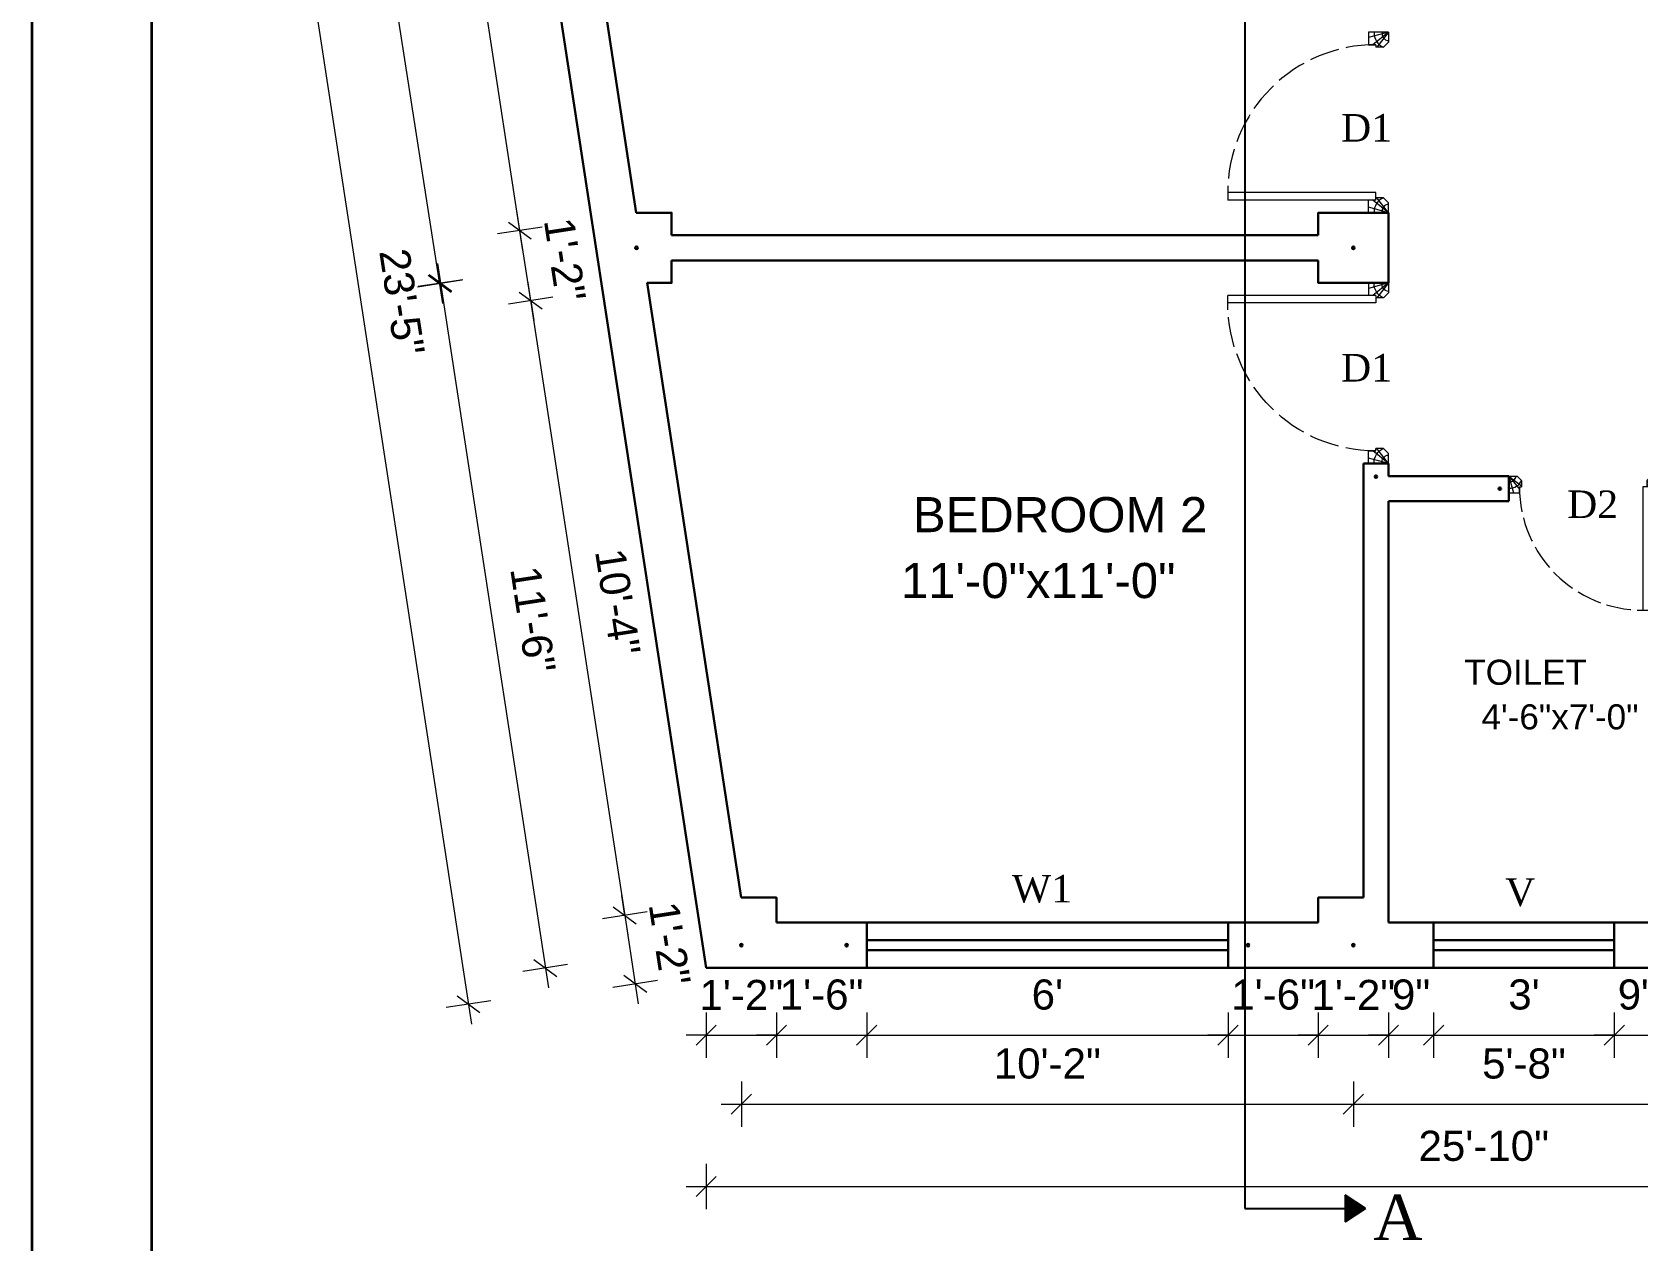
# Model space of a CAD drawing. Header units: inches. Extents: x 45643 to 78083, y -17830 to -3084.
# Drawn here: x 53700.1 to 54020, y -17271.9 to -17031 of the extents above; entities that cross this region are included whole.
import ezdxf

# ---------------------------------------------------------------- set-up
doc = ezdxf.new("R2010")
doc.units = ezdxf.units.IN
doc.header["$MEASUREMENT"] = 0
doc.linetypes.add('ACAD_ISO02W100', pattern=[15, 12, -3])
doc.linetypes.add('CONTINUA', pattern=[0])
doc.layers.add('A-Hatch', color=7, linetype='Continuous')
doc.layers.add('PDF_Text', color=7, linetype='Continuous')
for name, color, linetype, lineweight in [('A_Title Text', 105, 'Continuous', 60), ('Door-window', 150, 'Continuous', 9), ('ELEVATION', 6, 'Continuous', 30), ('hatch', 30, 'Continuous', 5), ('WALL', 240, 'Continuous', 30)]:
    doc.layers.add(name, color=color, linetype=linetype, lineweight=lineweight)
doc.layers.add('Normal Wall', color=7, linetype='Continuous', lineweight=35, true_color=0xffaf89)
doc.styles.add('Arial', font='arial.ttf')
doc.styles.add('PDF Arial', font='arial.ttf')
doc.styles.get("Standard").update_dxf_attribs({"font": 'times.ttf'})
doc.dimstyles.new('Sudeep', dxfattribs={"dimtxt": 6, "dimasz": 4, "dimexe": 4.5, "dimexo": 4.5, "dimgap": 5, "dimtad": 1, "dimdec": 0, "dimlunit": 4, "dimtxsty": 'Arial', "dimblk": 'OBLIQUE', "dimcen": 250, "dimdle": 4, "dimclrd": 86, "dimclre": 5, "dimclrt": 1, "dimadec": 0, "dimazin": 0, "dimtfac": 1, "dimtdec": 0, "dimtix": 1, "dimtmove": 1, "dimatfit": 3, "dimldrblk": 'OBLIQUE', "dimfxl": 4.5, "dimfxlon": 1, "dimfrac": 2, "dimlwd": 15, "dimlwe": 13, "dimarcsym": 0})

# ---------------------------------------------------------------- blocks, each defined once
blk = doc.blocks.new("D 3'")
at = {"layer": 'Door-window', "linetype": 'Continuous', "ltscale": 0.25}
for p, q in [((3749.64, -16740.96), (3749.64, -16711.46)), ((3751.14, -16711.46), (3749.64, -16711.46)), ((3751.14, -16740.96), (3751.14, -16711.46)), ((3747.14, -16743.51), (3747.14, -16739.51)), ((3747.14, -16739.51), (3749.64, -16739.51)), ((3749.64, -16740.96), (3751.14, -16740.96)), ((3750.14, -16742.51), (3750.14, -16740.96)), ((3780.14, -16742.51), (3780.14, -16740.96)), ((3780.64, -16740.96), (3780.14, -16740.96)), ((3783.14, -16739.51), (3780.64, -16739.51)), ((3780.64, -16739.51), (3780.64, -16740.96)), ((3783.14, -16743.51), (3783.14, -16739.51)), ((3747.14, -16743.51), (3749.14, -16743.51)), ((3749.14, -16743.51), (3750.14, -16742.51)), ((3781.14, -16743.51), (3780.14, -16742.51)), ((3783.14, -16743.51), (3781.14, -16743.51))]:
    blk.add_line(p, q, dxfattribs=at)
at = {"layer": 'Door-window', "linetype": 'ACAD_ISO02W100', "ltscale": 0.5}
blk.add_arc((3751.14, -16740.96), 29.5, 0, 90, dxfattribs=at)
at = {"layer": 'hatch', "color": 8}
for p, q in [((3747.14, -16743.51), (3748.23, -16739.5)), ((3747.14, -16743.51), (3749.64, -16740.37)), ((3747.14, -16743.51), (3750.14, -16741.17)), ((3783.14, -16743.51), (3780.14, -16741.17)), ((3783.14, -16743.51), (3780.64, -16740.37)), ((3783.14, -16743.51), (3782.06, -16739.5))]:
    blk.add_line(p, q, dxfattribs=at)
for centre, radius, start, end in [((3747.4, -16743.58), 2.93, 20.9872, 95.0825), ((3782.88, -16743.58), 2.93, 84.9175, 159.0128), ((3747.43, -16743.63), 1.42, 5.1372, 101.4864), ((3782.86, -16743.63), 1.42, 78.5136, 174.8628)]:
    blk.add_arc(centre, radius, start, end, dxfattribs=at)
blk = doc.blocks.new('_Oblique')
at = {"color": 0, "linetype": 'ByBlock', "lineweight": -2}
blk.add_line((-0.5, -0.5), (0.5, 0.5), dxfattribs=at)
blk = doc.blocks.new('*D1838')
at = {"layer": 'A_Title Text', "color": 86, "lineweight": 15, "transparency": 16777216}
blk.add_line((53780.81, -17077.06), (53802.92, -17221.49), dxfattribs=at)
at = {"layer": 'A_Title Text', "color": 5, "lineweight": 13, "transparency": 16777216}
for p, q in [((53785.87, -17080.34), (53776.97, -17081.7)), ((53806.77, -17216.85), (53797.87, -17218.22))]:
    blk.add_line(p, q, dxfattribs=at)
at = {"layer": 'Defpoints', "color": 0, "transparency": 16777216}
for p in [(53827.48, -17073.97), (53848.38, -17210.48), (53802.32, -17217.53)]:
    blk.add_point(p, dxfattribs=at)
at = {"layer": 'A_Title Text', "color": 86, "lineweight": 15, "transparency": 16777216, "xscale": 4, "yscale": 4, "zscale": 4}
for p, rotation in [((53781.42, -17081.02), 98.70344886768173), ((53802.32, -17217.53), 278.7034488676817)]:
    blk.add_blockref('_Oblique', p, dxfattribs=dict(at, rotation=rotation))
at = {"layer": 'A_Title Text', "color": 1, "transparency": 16777216, "insert": (53799.84, -17148.06), "char_height": 6, "attachment_point": 5, "rotation": 278.7034, "style": 'Arial'}
blk.add_mtext('11\'-6"', dxfattribs=at)
blk = doc.blocks.new('*D1839')
at = {"layer": 'A_Title Text', "color": 86, "lineweight": 15, "transparency": 16777216}
blk.add_line((53781.87, -17085.07), (53761, -16950.2), dxfattribs=at)
at = {"layer": 'A_Title Text', "color": 5, "lineweight": 13, "transparency": 16777216}
for p, q in [((53766.06, -16953.46), (53757.17, -16954.84)), ((53785.71, -17080.43), (53776.82, -17081.81))]:
    blk.add_line(p, q, dxfattribs=at)
at = {"layer": 'Defpoints', "color": 0, "transparency": 16777216}
for p in [(53808.04, -16946.97), (53761.61, -16954.15), (53827.48, -17073.97)]:
    blk.add_point(p, dxfattribs=at)
at = {"layer": 'A_Title Text', "color": 86, "lineweight": 15, "transparency": 16777216, "xscale": 4, "yscale": 4, "zscale": 4}
for p, rotation in [((53761.61, -16954.15), 98.79690632557448), ((53781.26, -17081.12), 278.7969063255745)]:
    blk.add_blockref('_Oblique', p, dxfattribs=dict(at, rotation=rotation))
at = {"layer": 'A_Title Text', "color": 1, "transparency": 16777216, "insert": (53779.41, -17016.4), "char_height": 6, "attachment_point": 5, "rotation": 278.7969, "style": 'Arial'}
blk.add_mtext('10\'-8"', dxfattribs=at)
blk = doc.blocks.new('*D1869')
at = {"layer": 'A_Title Text', "color": 5, "lineweight": 13, "transparency": 16777216}
for p, q in [((53834.38, -17256.58), (53834.38, -17265.58)), ((54144.28, -17256.58), (54144.28, -17265.58))]:
    blk.add_line(p, q, dxfattribs=at)
at = {"layer": 'A_Title Text', "color": 86, "lineweight": 15, "transparency": 16777216}
blk.add_line((53830.38, -17261.08), (54148.28, -17261.08), dxfattribs=at)
at = {"layer": 'Defpoints', "color": 0, "transparency": 16777216}
for p in [(53834.38, -17217.48), (54144.28, -17217.48), (54144.28, -17261.08)]:
    blk.add_point(p, dxfattribs=at)
at = {"layer": 'A_Title Text', "color": 86, "lineweight": 15, "transparency": 16777216, "xscale": 4, "yscale": 4, "zscale": 4, "rotation": 180}
blk.add_blockref('_Oblique', (53834.38, -17261.08), dxfattribs=at)
at = {"layer": 'A_Title Text', "color": 86, "lineweight": 15, "transparency": 16777216, "xscale": 4, "yscale": 4, "zscale": 4}
blk.add_blockref('_Oblique', (54144.28, -17261.08), dxfattribs=at)
at = {"layer": 'A_Title Text', "color": 1, "transparency": 16777216, "insert": (53989.33, -17253.01), "char_height": 6, "attachment_point": 5, "style": 'Arial'}
blk.add_mtext('25\'-10"', dxfattribs=at)
blk = doc.blocks.new('*D1814')
at = {"layer": 'A_Title Text', "color": 5, "lineweight": 13, "transparency": 16777216}
for p, q in [((53834.38, -17226.41), (53834.38, -17235.41)), ((53848.38, -17226.41), (53848.38, -17235.41))]:
    blk.add_line(p, q, dxfattribs=at)
at = {"layer": 'A_Title Text', "color": 86, "lineweight": 15, "transparency": 16777216}
for p, q in [((53834.38, -17230.91), (53830.38, -17230.91)), ((53834.38, -17230.91), (53848.38, -17230.91)), ((53848.38, -17230.91), (53852.38, -17230.91))]:
    blk.add_line(p, q, dxfattribs=at)
at = {"layer": 'Defpoints', "color": 0, "transparency": 16777216}
for p in [(53834.38, -17217.48), (53848.38, -17217.48), (53848.38, -17230.91)]:
    blk.add_point(p, dxfattribs=at)
at = {"layer": 'A_Title Text', "color": 86, "lineweight": 15, "transparency": 16777216, "xscale": 4, "yscale": 4, "zscale": 4}
blk.add_blockref('_Oblique', (53834.38, -17230.91), dxfattribs=at)
at = {"layer": 'A_Title Text', "color": 86, "lineweight": 15, "transparency": 16777216, "xscale": 4, "yscale": 4, "zscale": 4, "rotation": 180}
blk.add_blockref('_Oblique', (53848.38, -17230.91), dxfattribs=at)
at = {"layer": 'A_Title Text', "color": 1, "transparency": 16777216, "insert": (53841.38, -17222.9), "char_height": 6, "attachment_point": 5, "style": 'Arial'}
blk.add_mtext('1\'-2"', dxfattribs=at)
blk = doc.blocks.new('*D1846')
at = {"layer": 'A_Title Text', "color": 5, "lineweight": 13, "transparency": 16777216}
for p, q in [((53848.38, -17226.41), (53848.38, -17235.41)), ((53866.36, -17226.41), (53866.36, -17235.41))]:
    blk.add_line(p, q, dxfattribs=at)
at = {"layer": 'A_Title Text', "color": 86, "lineweight": 15, "transparency": 16777216}
for p, q in [((53848.38, -17230.91), (53844.38, -17230.91)), ((53848.38, -17230.91), (53866.36, -17230.91)), ((53866.36, -17230.91), (53870.36, -17230.91))]:
    blk.add_line(p, q, dxfattribs=at)
at = {"layer": 'Defpoints', "color": 0, "transparency": 16777216}
for p in [(53848.38, -17217.48), (53866.36, -17217.48), (53866.36, -17230.91)]:
    blk.add_point(p, dxfattribs=at)
at = {"layer": 'A_Title Text', "color": 86, "lineweight": 15, "transparency": 16777216, "xscale": 4, "yscale": 4, "zscale": 4}
blk.add_blockref('_Oblique', (53848.38, -17230.91), dxfattribs=at)
at = {"layer": 'A_Title Text', "color": 86, "lineweight": 15, "transparency": 16777216, "xscale": 4, "yscale": 4, "zscale": 4, "rotation": 180}
blk.add_blockref('_Oblique', (53866.36, -17230.91), dxfattribs=at)
at = {"layer": 'A_Title Text', "color": 1, "transparency": 16777216, "insert": (53857.37, -17222.85), "char_height": 6, "attachment_point": 5, "style": 'Arial'}
blk.add_mtext('1\'-6"', dxfattribs=at)
blk = doc.blocks.new('*D1847')
at = {"layer": 'A_Title Text', "color": 5, "lineweight": 13, "transparency": 16777216}
for p, q in [((53866.36, -17226.41), (53866.36, -17235.41)), ((53938.36, -17226.41), (53938.36, -17235.41))]:
    blk.add_line(p, q, dxfattribs=at)
at = {"layer": 'A_Title Text', "color": 86, "lineweight": 15, "transparency": 16777216}
blk.add_line((53862.36, -17230.91), (53942.36, -17230.91), dxfattribs=at)
at = {"layer": 'Defpoints', "color": 0, "transparency": 16777216}
for p in [(53866.36, -17217.48), (53938.36, -17217.48), (53938.36, -17230.91)]:
    blk.add_point(p, dxfattribs=at)
at = {"layer": 'A_Title Text', "color": 86, "lineweight": 15, "transparency": 16777216, "xscale": 4, "yscale": 4, "zscale": 4, "rotation": 180}
blk.add_blockref('_Oblique', (53866.36, -17230.91), dxfattribs=at)
at = {"layer": 'A_Title Text', "color": 86, "lineweight": 15, "transparency": 16777216, "xscale": 4, "yscale": 4, "zscale": 4}
blk.add_blockref('_Oblique', (53938.36, -17230.91), dxfattribs=at)
at = {"layer": 'A_Title Text', "color": 1, "transparency": 16777216, "insert": (53902.36, -17222.85), "char_height": 6, "attachment_point": 5, "style": 'Arial'}
blk.add_mtext("6'", dxfattribs=at)
blk = doc.blocks.new('*D1848')
at = {"layer": 'A_Title Text', "color": 5, "lineweight": 13, "transparency": 16777216}
for p, q in [((53938.36, -17226.41), (53938.36, -17235.41)), ((53956.34, -17226.41), (53956.34, -17235.41))]:
    blk.add_line(p, q, dxfattribs=at)
at = {"layer": 'A_Title Text', "color": 86, "lineweight": 15, "transparency": 16777216}
for p, q in [((53938.36, -17230.91), (53934.36, -17230.91)), ((53938.36, -17230.91), (53956.34, -17230.91)), ((53956.34, -17230.91), (53960.34, -17230.91))]:
    blk.add_line(p, q, dxfattribs=at)
at = {"layer": 'Defpoints', "color": 0, "transparency": 16777216}
for p in [(53938.36, -17217.48), (53956.34, -17217.48), (53956.34, -17230.91)]:
    blk.add_point(p, dxfattribs=at)
at = {"layer": 'A_Title Text', "color": 86, "lineweight": 15, "transparency": 16777216, "xscale": 4, "yscale": 4, "zscale": 4}
blk.add_blockref('_Oblique', (53938.36, -17230.91), dxfattribs=at)
at = {"layer": 'A_Title Text', "color": 86, "lineweight": 15, "transparency": 16777216, "xscale": 4, "yscale": 4, "zscale": 4, "rotation": 180}
blk.add_blockref('_Oblique', (53956.34, -17230.91), dxfattribs=at)
at = {"layer": 'A_Title Text', "color": 1, "transparency": 16777216, "insert": (53947.35, -17222.85), "char_height": 6, "attachment_point": 5, "style": 'Arial'}
blk.add_mtext('1\'-6"', dxfattribs=at)
blk = doc.blocks.new('*D1815')
at = {"layer": 'A_Title Text', "color": 5, "lineweight": 13, "transparency": 16777216}
for p, q in [((53956.34, -17226.41), (53956.34, -17235.41)), ((53970.34, -17226.41), (53970.34, -17235.41))]:
    blk.add_line(p, q, dxfattribs=at)
at = {"layer": 'A_Title Text', "color": 86, "lineweight": 15, "transparency": 16777216}
for p, q in [((53956.34, -17230.91), (53952.34, -17230.91)), ((53956.34, -17230.91), (53970.34, -17230.91)), ((53970.34, -17230.91), (53974.34, -17230.91))]:
    blk.add_line(p, q, dxfattribs=at)
at = {"layer": 'Defpoints', "color": 0, "transparency": 16777216}
for p in [(53956.34, -17217.48), (53970.34, -17217.48), (53970.34, -17230.91)]:
    blk.add_point(p, dxfattribs=at)
at = {"layer": 'A_Title Text', "color": 86, "lineweight": 15, "transparency": 16777216, "xscale": 4, "yscale": 4, "zscale": 4}
blk.add_blockref('_Oblique', (53956.34, -17230.91), dxfattribs=at)
at = {"layer": 'A_Title Text', "color": 86, "lineweight": 15, "transparency": 16777216, "xscale": 4, "yscale": 4, "zscale": 4, "rotation": 180}
blk.add_blockref('_Oblique', (53970.34, -17230.91), dxfattribs=at)
at = {"layer": 'A_Title Text', "color": 1, "transparency": 16777216, "insert": (53963.34, -17222.9), "char_height": 6, "attachment_point": 5, "style": 'Arial'}
blk.add_mtext('1\'-2"', dxfattribs=at)
blk = doc.blocks.new('*D1849')
at = {"layer": 'A_Title Text', "color": 5, "lineweight": 13, "transparency": 16777216}
for p, q in [((53970.34, -17226.41), (53970.34, -17235.41)), ((53979.34, -17226.41), (53979.34, -17235.41))]:
    blk.add_line(p, q, dxfattribs=at)
at = {"layer": 'A_Title Text', "color": 86, "lineweight": 15, "transparency": 16777216}
for p, q in [((53970.34, -17230.91), (53966.34, -17230.91)), ((53970.34, -17230.91), (53979.34, -17230.91)), ((53979.34, -17230.91), (53983.34, -17230.91))]:
    blk.add_line(p, q, dxfattribs=at)
at = {"layer": 'Defpoints', "color": 0, "transparency": 16777216}
for p in [(53970.34, -17208.48), (53979.34, -17208.48), (53979.34, -17230.91)]:
    blk.add_point(p, dxfattribs=at)
at = {"layer": 'A_Title Text', "color": 86, "lineweight": 15, "transparency": 16777216, "xscale": 4, "yscale": 4, "zscale": 4}
blk.add_blockref('_Oblique', (53970.34, -17230.91), dxfattribs=at)
at = {"layer": 'A_Title Text', "color": 86, "lineweight": 15, "transparency": 16777216, "xscale": 4, "yscale": 4, "zscale": 4, "rotation": 180}
blk.add_blockref('_Oblique', (53979.34, -17230.91), dxfattribs=at)
at = {"layer": 'A_Title Text', "color": 1, "transparency": 16777216, "insert": (53974.84, -17222.85), "char_height": 6, "attachment_point": 5, "style": 'Arial'}
blk.add_mtext('9"', dxfattribs=at)
blk = doc.blocks.new('*D1816')
at = {"layer": 'A_Title Text', "color": 5, "lineweight": 13, "transparency": 16777216}
for p, q in [((53979.34, -17226.41), (53979.34, -17235.41)), ((54015.34, -17226.41), (54015.34, -17235.41))]:
    blk.add_line(p, q, dxfattribs=at)
at = {"layer": 'A_Title Text', "color": 86, "lineweight": 15, "transparency": 16777216}
blk.add_line((53975.34, -17230.91), (54019.34, -17230.91), dxfattribs=at)
at = {"layer": 'Defpoints', "color": 0, "transparency": 16777216}
for p in [(53979.34, -17208.48), (54015.34, -17208.48), (54015.34, -17230.91)]:
    blk.add_point(p, dxfattribs=at)
at = {"layer": 'A_Title Text', "color": 86, "lineweight": 15, "transparency": 16777216, "xscale": 4, "yscale": 4, "zscale": 4, "rotation": 180}
blk.add_blockref('_Oblique', (53979.34, -17230.91), dxfattribs=at)
at = {"layer": 'A_Title Text', "color": 86, "lineweight": 15, "transparency": 16777216, "xscale": 4, "yscale": 4, "zscale": 4}
blk.add_blockref('_Oblique', (54015.34, -17230.91), dxfattribs=at)
at = {"layer": 'A_Title Text', "color": 1, "transparency": 16777216, "insert": (53997.34, -17222.84), "char_height": 6, "attachment_point": 5, "style": 'Arial'}
blk.add_mtext("3'", dxfattribs=at)
blk = doc.blocks.new('*D1818')
at = {"layer": 'A_Title Text', "color": 5, "lineweight": 13, "transparency": 16777216}
for p, q in [((53841.38, -17240.16), (53841.38, -17249.16)), ((53963.34, -17240.16), (53963.34, -17249.16))]:
    blk.add_line(p, q, dxfattribs=at)
at = {"layer": 'A_Title Text', "color": 86, "lineweight": 15, "transparency": 16777216}
blk.add_line((53837.38, -17244.66), (53967.34, -17244.66), dxfattribs=at)
at = {"layer": 'Defpoints', "color": 0, "transparency": 16777216}
for p in [(53841.38, -17217.48), (53963.34, -17217.48), (53963.34, -17244.66)]:
    blk.add_point(p, dxfattribs=at)
at = {"layer": 'A_Title Text', "color": 86, "lineweight": 15, "transparency": 16777216, "xscale": 4, "yscale": 4, "zscale": 4, "rotation": 180}
blk.add_blockref('_Oblique', (53841.38, -17244.66), dxfattribs=at)
at = {"layer": 'A_Title Text', "color": 86, "lineweight": 15, "transparency": 16777216, "xscale": 4, "yscale": 4, "zscale": 4}
blk.add_blockref('_Oblique', (53963.34, -17244.66), dxfattribs=at)
at = {"layer": 'A_Title Text', "color": 1, "transparency": 16777216, "insert": (53902.36, -17236.6), "char_height": 6, "attachment_point": 5, "style": 'Arial'}
blk.add_mtext('10\'-2"', dxfattribs=at)
blk = doc.blocks.new('*D1819')
at = {"layer": 'A_Title Text', "color": 5, "lineweight": 13, "transparency": 16777216}
for p, q in [((53963.34, -17240.16), (53963.34, -17249.16)), ((54031.34, -17240.16), (54031.34, -17249.16))]:
    blk.add_line(p, q, dxfattribs=at)
at = {"layer": 'A_Title Text', "color": 86, "lineweight": 15, "transparency": 16777216}
blk.add_line((53959.34, -17244.66), (54035.34, -17244.66), dxfattribs=at)
at = {"layer": 'Defpoints', "color": 0, "transparency": 16777216}
for p in [(53963.34, -17217.48), (54031.34, -17217.48), (54031.34, -17244.66)]:
    blk.add_point(p, dxfattribs=at)
at = {"layer": 'A_Title Text', "color": 86, "lineweight": 15, "transparency": 16777216, "xscale": 4, "yscale": 4, "zscale": 4, "rotation": 180}
blk.add_blockref('_Oblique', (53963.34, -17244.66), dxfattribs=at)
at = {"layer": 'A_Title Text', "color": 86, "lineweight": 15, "transparency": 16777216, "xscale": 4, "yscale": 4, "zscale": 4}
blk.add_blockref('_Oblique', (54031.34, -17244.66), dxfattribs=at)
at = {"layer": 'A_Title Text', "color": 1, "transparency": 16777216, "insert": (53997.34, -17236.6), "char_height": 6, "attachment_point": 5, "style": 'Arial'}
blk.add_mtext('5\'-8"', dxfattribs=at)
blk = doc.blocks.new('*D1854')
at = {"layer": 'A_Title Text', "color": 86, "lineweight": 15, "transparency": 16777216}
blk.add_line((53743.92, -16943.26), (53787.61, -17228.69), dxfattribs=at)
at = {"layer": 'A_Title Text', "color": 5, "lineweight": 13, "transparency": 16777216}
for p, q in [((53748.97, -16946.54), (53740.08, -16947.9)), ((53791.46, -17224.05), (53782.56, -17225.42))]:
    blk.add_line(p, q, dxfattribs=at)
at = {"layer": 'Defpoints', "color": 0, "transparency": 16777216}
for p in [(53791.9, -16939.97), (53834.38, -17217.48), (53787.01, -17224.73)]:
    blk.add_point(p, dxfattribs=at)
at = {"layer": 'A_Title Text', "color": 86, "lineweight": 15, "transparency": 16777216, "xscale": 4, "yscale": 4, "zscale": 4}
for p, rotation in [((53744.53, -16947.22), 98.70344886768179), ((53787.01, -17224.73), 278.7034488676818)]:
    blk.add_blockref('_Oblique', p, dxfattribs=dict(at, rotation=rotation))
at = {"layer": 'A_Title Text', "color": 1, "transparency": 16777216, "insert": (53773.74, -17084.76), "char_height": 6, "attachment_point": 5, "rotation": 278.7034, "style": 'Arial'}
blk.add_mtext('23\'-5"', dxfattribs=at)
blk = doc.blocks.new('*D1821')
at = {"layer": 'A_Title Text', "color": 86, "lineweight": 15, "transparency": 16777216}
blk.add_line((53798.79, -17080.56), (53818.76, -17210.99), dxfattribs=at)
at = {"layer": 'A_Title Text', "color": 5, "lineweight": 13, "transparency": 16777216}
for p, q in [((53803.84, -17083.83), (53794.95, -17085.2)), ((53822.6, -17206.35), (53813.7, -17207.71))]:
    blk.add_line(p, q, dxfattribs=at)
at = {"layer": 'Defpoints', "color": 0, "transparency": 16777216}
for p in [(53822.59, -17080.97), (53841.34, -17203.48), (53818.15, -17207.03)]:
    blk.add_point(p, dxfattribs=at)
at = {"layer": 'A_Title Text', "color": 86, "lineweight": 15, "transparency": 16777216, "xscale": 4, "yscale": 4, "zscale": 4}
for p, rotation in [((53799.4, -17084.52), 98.70344886767656), ((53818.15, -17207.03), 278.7034488676766)]:
    blk.add_blockref('_Oblique', p, dxfattribs=dict(at, rotation=rotation))
at = {"layer": 'A_Title Text', "color": 1, "transparency": 16777216, "insert": (53816.74, -17144.55), "char_height": 6, "attachment_point": 5, "rotation": 278.7034, "style": 'Arial'}
blk.add_mtext('10\'-4"', dxfattribs=at)
blk = doc.blocks.new('*D1855')
at = {"layer": 'A_Title Text', "color": 86, "lineweight": 15, "transparency": 16777216}
for p, q in [((53818.15, -17207.03), (53817.55, -17203.08)), ((53818.15, -17207.03), (53820.25, -17220.72)), ((53820.25, -17220.72), (53820.85, -17224.67))]:
    blk.add_line(p, q, dxfattribs=at)
at = {"layer": 'A_Title Text', "color": 5, "lineweight": 13, "transparency": 16777216}
for p, q in [((53822.6, -17206.35), (53813.7, -17207.71)), ((53824.69, -17220.04), (53815.8, -17221.4))]:
    blk.add_line(p, q, dxfattribs=at)
at = {"layer": 'Defpoints', "color": 0, "transparency": 16777216}
for p in [(53841.34, -17203.48), (53841.38, -17217.48), (53820.25, -17220.72)]:
    blk.add_point(p, dxfattribs=at)
at = {"layer": 'A_Title Text', "color": 86, "lineweight": 15, "transparency": 16777216, "xscale": 4, "yscale": 4, "zscale": 4}
for p, rotation in [((53818.15, -17207.03), 278.7034488676766), ((53820.25, -17220.72), 98.70344886767656)]:
    blk.add_blockref('_Oblique', p, dxfattribs=dict(at, rotation=rotation))
at = {"layer": 'A_Title Text', "color": 1, "transparency": 16777216, "insert": (53827.12, -17212.66), "char_height": 6, "attachment_point": 5, "rotation": 278.7034, "style": 'Arial'}
blk.add_mtext('1\'-2"', dxfattribs=at)
blk = doc.blocks.new('*D1822')
at = {"layer": 'A_Title Text', "color": 86, "lineweight": 15, "transparency": 16777216}
for p, q in [((53797.25, -17070.52), (53796.65, -17066.56)), ((53799.4, -17084.52), (53797.25, -17070.52)), ((53799.4, -17084.52), (53800, -17088.47))]:
    blk.add_line(p, q, dxfattribs=at)
at = {"layer": 'A_Title Text', "color": 5, "lineweight": 13, "transparency": 16777216}
for p, q in [((53801.7, -17069.83), (53792.8, -17071.2)), ((53803.84, -17083.83), (53794.95, -17085.2))]:
    blk.add_line(p, q, dxfattribs=at)
at = {"layer": 'Defpoints', "color": 0, "transparency": 16777216}
for p in [(53820.45, -17066.97), (53797.25, -17070.52), (53822.59, -17080.97)]:
    blk.add_point(p, dxfattribs=at)
at = {"layer": 'A_Title Text', "color": 86, "lineweight": 15, "transparency": 16777216, "xscale": 4, "yscale": 4, "zscale": 4}
for p, rotation in [((53797.25, -17070.52), 278.7034488676766), ((53799.4, -17084.52), 98.70344886767656)]:
    blk.add_blockref('_Oblique', p, dxfattribs=dict(at, rotation=rotation))
at = {"layer": 'A_Title Text', "color": 1, "transparency": 16777216, "insert": (53806.24, -17076.3), "char_height": 6, "attachment_point": 5, "rotation": 278.7034, "style": 'Arial'}
blk.add_mtext('1\'-2"', dxfattribs=at)
blk = doc.blocks.new('*D1823')
at = {"layer": 'A_Title Text', "color": 86, "lineweight": 15, "transparency": 16777216}
blk.add_line((53797.86, -17074.47), (53779.46, -16954.29), dxfattribs=at)
at = {"layer": 'A_Title Text', "color": 5, "lineweight": 13, "transparency": 16777216}
for p, q in [((53784.51, -16957.57), (53775.62, -16958.93)), ((53801.7, -17069.83), (53792.8, -17071.2))]:
    blk.add_line(p, q, dxfattribs=at)
at = {"layer": 'Defpoints', "color": 0, "transparency": 16777216}
for p in [(53808.04, -16953.97), (53780.07, -16958.25), (53820.45, -17066.97)]:
    blk.add_point(p, dxfattribs=at)
at = {"layer": 'A_Title Text', "color": 86, "lineweight": 15, "transparency": 16777216, "xscale": 4, "yscale": 4, "zscale": 4}
for p, rotation in [((53780.07, -16958.25), 98.70344886767656), ((53797.25, -17070.52), 278.7034488676766)]:
    blk.add_blockref('_Oblique', p, dxfattribs=dict(at, rotation=rotation))
at = {"layer": 'A_Title Text', "color": 1, "transparency": 16777216, "insert": (53796.63, -17013.16), "char_height": 6, "attachment_point": 5, "rotation": 278.7034, "style": 'Arial'}
blk.add_mtext('9\'-6"', dxfattribs=at)
blk = doc.blocks.new('*D1874')
at = {"layer": 'A_Title Text', "color": 5, "lineweight": 13, "transparency": 16777216}
for p, q in [((54015.34, -17226.41), (54015.34, -17235.41)), ((54024.34, -17226.41), (54024.34, -17235.41))]:
    blk.add_line(p, q, dxfattribs=at)
at = {"layer": 'A_Title Text', "color": 86, "lineweight": 15, "transparency": 16777216}
for p, q in [((54015.34, -17230.91), (54011.34, -17230.91)), ((54015.34, -17230.91), (54024.34, -17230.91)), ((54024.34, -17230.91), (54028.34, -17230.91))]:
    blk.add_line(p, q, dxfattribs=at)
at = {"layer": 'Defpoints', "color": 0, "transparency": 16777216}
for p in [(54015.34, -17208.48), (54024.34, -17217.48), (54024.34, -17230.91)]:
    blk.add_point(p, dxfattribs=at)
at = {"layer": 'A_Title Text', "color": 86, "lineweight": 15, "transparency": 16777216, "xscale": 4, "yscale": 4, "zscale": 4}
blk.add_blockref('_Oblique', (54015.34, -17230.91), dxfattribs=at)
at = {"layer": 'A_Title Text', "color": 86, "lineweight": 15, "transparency": 16777216, "xscale": 4, "yscale": 4, "zscale": 4, "rotation": 180}
blk.add_blockref('_Oblique', (54024.34, -17230.91), dxfattribs=at)
at = {"layer": 'A_Title Text', "color": 1, "transparency": 16777216, "insert": (54019.84, -17222.85), "char_height": 6, "attachment_point": 5, "style": 'Arial'}
blk.add_mtext('9"', dxfattribs=at)

msp = doc.modelspace()

# ---------------------------------------------------------------- hatches: boundary and pattern name
at = {"layer": 'A-Hatch'}
h = msp.add_hatch(dxfattribs=at)
h.set_pattern_fill('ANSI31', color=256)
h.set_pattern_definition([(45, (-4724.29102, -3347.50326), (-0.08838834765, 0.08838834765), [])])
h.paths.add_polyline_path([(53965.74, -17265.48), (53961.7, -17262.82), (53961.7, -17268.15)])

# ---------------------------------------------------------------- linework, layer by layer
for p, q in [((53941.74, -16891.97), (53941.74, -17265.48)), ((53965.74, -17265.48), (53961.7, -17262.82)), ((53961.7, -17262.82), (53961.7, -17268.15)), ((53941.74, -17265.48), (53961.7, -17265.48)), ((53965.74, -17265.48), (53961.7, -17268.15))]:
    msp.add_line(p, q)
at = {"layer": 'ELEVATION'}
for p, q in [((53803.15, -16953.97), (53820.45, -17066.97)), ((53956.34, -17071.47), (53827.48, -17071.47)), ((53970.34, -17071.47), (53970.34, -17076.47)), ((53956.34, -17076.47), (53827.48, -17076.47)), ((53822.59, -17080.97), (53841.34, -17203.48)), ((53965.34, -17116.97), (53965.34, -17203.48)), ((53965.34, -17116.97), (53970.34, -17116.97)), ((53970.34, -17116.97), (53970.34, -17119.48)), ((53970.34, -17119.48), (53994.34, -17119.48)), ((53994.34, -17119.48), (53994.34, -17124.48)), ((53970.34, -17124.48), (53994.34, -17124.48)), ((53970.34, -17124.48), (53970.34, -17208.48)), ((53848.38, -17208.48), (53956.34, -17208.48)), ((53866.36, -17208.48), (53866.36, -17217.48)), ((53938.36, -17208.48), (53938.36, -17217.48)), ((53970.34, -17208.48), (54024.34, -17208.48)), ((53979.34, -17208.48), (53979.34, -17217.48)), ((54015.34, -17208.48), (54015.34, -17217.48)), ((53866.36, -17211.98), (53938.36, -17211.98)), ((53866.36, -17213.98), (53938.36, -17213.98)), ((53979.34, -17211.98), (54015.34, -17211.98)), ((53979.34, -17213.98), (54015.34, -17213.98))]:
    msp.add_line(p, q, dxfattribs=at)
for points in [[(54104.48, -16939.97), (53791.9, -16939.97), (53834.38, -17217.48), (54094.28, -17217.48)], [(53820.45, -17066.97), (53827.48, -17066.97), (53827.48, -17071.47)], [(53956.34, -17071.47), (53956.34, -17066.97), (53970.34, -17066.97), (53970.34, -17080.97), (53956.34, -17080.97), (53956.34, -17076.47)], [(53827.48, -17076.47), (53827.48, -17080.97), (53822.59, -17080.97)], [(53841.34, -17203.48), (53848.38, -17203.48), (53848.38, -17208.48)], [(53956.34, -17208.48), (53956.34, -17203.48), (53965.34, -17203.48)], [(53970.34, -17203.48), (53970.34, -17208.48)], [(53848.38, -17217.48), (53834.38, -17217.48)], [(53970.34, -17217.48), (53956.34, -17217.48)]]:
    msp.add_lwpolyline(points, dxfattribs=at)
for centre in [(53820.48, -17073.97), (53963.34, -17073.97), (53967.84, -17119.58), (53992.52, -17121.98), (53841.38, -17212.98), (53862.36, -17212.98), (53942.36, -17212.98), (53963.34, -17212.98)]:
    msp.add_circle(centre, 0.25, dxfattribs=at)
at = {"layer": 'Normal Wall'}
for points in [[(53700.05, -16862.5), (54758.06, -16862.5), (54758.06, -17613.03), (53700.05, -17613.03)], [(53700.05, -16862.5), (54758.06, -16862.5), (54758.06, -17613.03), (53700.05, -17613.03)], [(54746.15, -16874.41), (53723.87, -16874.41), (53723.87, -17601.12), (54746.15, -17601.12)], [(54746.15, -16874.41), (53723.87, -16874.41), (53723.87, -17601.12), (54746.15, -17601.12)]]:
    msp.add_lwpolyline(points, close=True, dxfattribs=at)

# ---------------------------------------------------------------- block references
at = {"layer": 'WALL', "linetype": 'CONTINUA', "rotation": 89.99999926628824}
msp.add_blockref("D 3'", (37226.84, -20814.11), dxfattribs=at)
at = {"layer": 'WALL', "linetype": 'CONTINUA', "xscale": -1, "rotation": 90.00000073371181}
msp.add_blockref("D 3'", (37226.84, -13333.82), dxfattribs=at)
at = {"layer": 'WALL', "xscale": 0.8333333330483583, "yscale": 0.8333333330483583, "zscale": 0.8333333330483583, "rotation": 180}
msp.add_blockref("D 3'", (57146.96, -31072.41), dxfattribs=at)

# ---------------------------------------------------------------- texts
for s, insert, char_height, width, attachment_point in [('{\\fTimes New Roman|b0|i0|c0|p18;D1}', (53960.91, -17047.3), 5.4869, 54.2013, 1), ('{\\fTimes New Roman|b0|i0|c0|p18;D1}', (53960.91, -17100.63), 5.4869, 54.2013, 7), ('{\\fTimes New Roman|b0|i0|c0|p18;D2}', (54005.96, -17127.84), 5.4869, 54.2013, 7), ('W1', (53895.31, -17198.98), 5.487, 1396.073, 1), ('V', (53993.6, -17199.65), 5.49, 1396.073, 1), ('A', (53967.31, -17262.73), 9, 10.8456, 1)]:
    msp.add_mtext(s, dxfattribs=dict(insert=insert, char_height=char_height, width=width, attachment_point=attachment_point))
at = {"layer": 'PDF_Text', "attachment_point": 7, "style": 'PDF Arial'}
for s, insert, char_height in [('BEDROOM 2', (53875.56, -17130.75), 7), ('11\'-0"x11\'-0"', (53873.19, -17143.89), 7), ('TOILET', (53985.44, -17161.14), 5), ('4\'-6"x7\'-0"', (53988.87, -17170.03), 5.0001)]:
    msp.add_mtext(s, dxfattribs=dict(at, insert=insert, char_height=char_height))

# ---------------------------------------------------------------- dimensions: what is measured, and where the dimension line sits
at = {"layer": 'A_Title Text'}
for p1, p2, distance, picture, middle in [((53791.9, -16939.97), (53834.38, -17217.48), -47.93, '*D1854', (53773.74, -17084.76)), ((53827.48, -17073.97), (53848.38, -17210.48), -46.6, '*D1838', (53799.84, -17148.06))]:
    dim = msp.add_aligned_dim(p1=p1, p2=p2, distance=distance, dimstyle='Sudeep', dxfattribs=at)
    dim.commit()
    dim.dimension.update_dxf_attribs({"geometry": picture, "text_midpoint": middle})
for base, p1, p2, angle, picture, middle in [((53761.61, -16954.15), (53827.48, -17073.97), (53808.04, -16946.97), 98.7969, '*D1839', (53779.41, -17016.4)), ((53780.07, -16958.25), (53820.45, -17066.97), (53808.04, -16953.97), 98.7034, '*D1823', (53796.63, -17013.16)), ((53797.25, -17070.52), (53822.59, -17080.97), (53820.45, -17066.97), 98.7034, '*D1822', (53806.24, -17076.3)), ((53818.15, -17207.03), (53822.59, -17080.97), (53841.34, -17203.48), 98.7034, '*D1821', (53816.74, -17144.55)), ((53820.25, -17220.72), (53841.34, -17203.48), (53841.38, -17217.48), 98.7034, '*D1855', (53827.12, -17212.66))]:
    dim = msp.add_linear_dim(base=base, p1=p1, p2=p2, angle=angle, dimstyle='Sudeep', dxfattribs=at)
    dim.commit()
    dim.dimension.update_dxf_attribs({"geometry": picture, "text_midpoint": middle})
for base, p1, p2, picture, middle in [((53979.34, -17230.91), (53970.34, -17208.48), (53979.34, -17208.48), '*D1849', (53974.84, -17222.85)), ((54015.34, -17230.91), (53979.34, -17208.48), (54015.34, -17208.48), '*D1816', (53997.34, -17222.84)), ((54024.34, -17230.91), (54015.34, -17208.48), (54024.34, -17217.48), '*D1874', (54019.84, -17222.85)), ((54144.28, -17261.08), (53834.38, -17217.48), (54144.28, -17217.48), '*D1869', (53989.33, -17253.01)), ((53848.38, -17230.91), (53834.38, -17217.48), (53848.38, -17217.48), '*D1814', (53841.38, -17222.9)), ((53963.34, -17244.66), (53841.38, -17217.48), (53963.34, -17217.48), '*D1818', (53902.36, -17236.6)), ((53866.36, -17230.91), (53848.38, -17217.48), (53866.36, -17217.48), '*D1846', (53857.37, -17222.85)), ((53938.36, -17230.91), (53866.36, -17217.48), (53938.36, -17217.48), '*D1847', (53902.36, -17222.85)), ((53956.34, -17230.91), (53938.36, -17217.48), (53956.34, -17217.48), '*D1848', (53947.35, -17222.85)), ((53970.34, -17230.91), (53956.34, -17217.48), (53970.34, -17217.48), '*D1815', (53963.34, -17222.9)), ((54031.34, -17244.66), (53963.34, -17217.48), (54031.34, -17217.48), '*D1819', (53997.34, -17236.6))]:
    dim = msp.add_linear_dim(base=base, p1=p1, p2=p2, dimstyle='Sudeep', dxfattribs=at)
    dim.commit()
    dim.dimension.update_dxf_attribs({"geometry": picture, "text_midpoint": middle})

doc.saveas('drawing.dxf')
